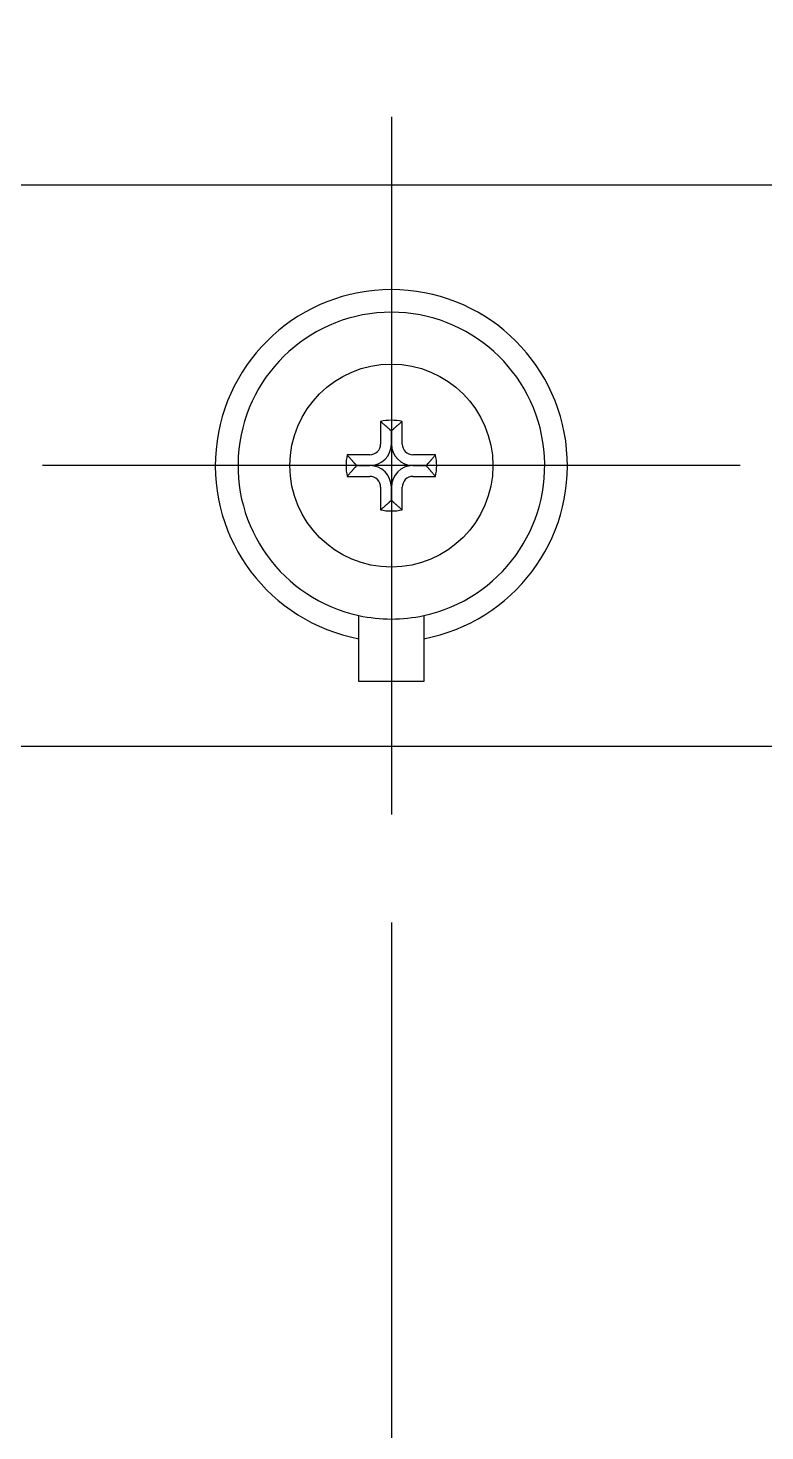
# Model space of a CAD drawing. Header units: millimetres. Extents: x 5066 to 5486, y -1867 to -1273.
# Drawn here: x 5226.26 to 5233.08, y -1749.08 to -1736.09 of the extents above; entities that cross this region are included whole.
import ezdxf

# ---------------------------------------------------------------- set-up
doc = ezdxf.new("R2010")
doc.units = ezdxf.units.MM
doc.header["$LTSCALE"] = 7
doc.header["$MEASUREMENT"] = 0
doc.linetypes.add('CENTER', pattern=[2, 1.25, -0.25, 0.25, -0.25])
for name, color, linetype in [('CL', 1, 'CENTER'), ('D', 2, 'CONTINUOUS'), ('DWG', 7, 'CONTINUOUS')]:
    doc.layers.add(name, color=color, linetype=linetype)

msp = doc.modelspace()

# ---------------------------------------------------------------- linework, layer by layer
at = {"layer": 'CL', "linetype": 'CENTER'}
for p, q in [((5229.619, -1736.912), (5229.619, -1743.372)), ((5232.849, -1740.142), (5226.389, -1740.142))]:
    msp.add_line(p, q, dxfattribs=at)
at = {"layer": 'CL', "color": 1, "linetype": 'CENTER'}
msp.add_spline([(5221.619, -1755.515), (5224.422, -1775.942), (5253.464, -1764.616), (5258.08, -1696.791), (5231.299, -1623.625), (5231.025, -1621.271)], degree=3, dxfattribs=at)
at = {"layer": 'D'}
msp.add_line((5229.619, -1744.372), (5229.619, -1771.651), dxfattribs=at)
at = {"layer": 'DWG'}
for p, q in [((5146.617, -1737.542), (5236.819, -1737.542)), ((5229.519, -1739.734), (5229.519, -1739.942)), ((5229.619, -1739.822), (5229.619, -1739.942)), ((5229.619, -1739.942), (5229.619, -1739.822)), ((5229.719, -1739.942), (5229.719, -1739.734)), ((5229.419, -1740.042), (5229.211, -1740.042)), ((5230.027, -1740.042), (5229.819, -1740.042)), ((5229.211, -1740.242), (5229.419, -1740.242)), ((5229.299, -1740.142), (5229.419, -1740.142)), ((5229.419, -1740.142), (5229.299, -1740.142)), ((5229.939, -1740.142), (5229.819, -1740.142)), ((5229.819, -1740.142), (5229.939, -1740.142)), ((5229.819, -1740.242), (5230.027, -1740.242)), ((5229.519, -1740.342), (5229.519, -1740.55)), ((5229.619, -1740.342), (5229.619, -1740.462)), ((5229.619, -1740.462), (5229.619, -1740.342)), ((5229.719, -1740.55), (5229.719, -1740.342)), ((5229.319, -1741.744), (5229.319, -1741.53)), ((5229.919, -1741.53), (5229.919, -1741.744)), ((5229.319, -1742.142), (5229.319, -1741.744)), ((5229.919, -1741.744), (5229.919, -1742.142)), ((5229.919, -1742.142), (5229.319, -1742.142)), ((5233.82, -1742.742), (5223.019, -1742.742))]:
    msp.add_line(p, q, dxfattribs=at)
msp.add_circle((5229.619, -1740.142), 0.94, dxfattribs=at)
for centre, radius, start, end in [((5229.619, -1740.142), 1.63, 280.6057, 259.3943), ((5229.619, -1740.142), 1.42, 282.1966, 257.8034), ((5229.619, -1740.142), 0.42, 76.2259, 103.7741), ((5229.419, -1739.942), 0.2, 270, 0), ((5229.419, -1739.942), 0.1, 270, 0), ((5229.819, -1739.942), 0.2, 180, 270), ((5229.819, -1739.942), 0.1, 180, 270), ((5229.619, -1740.142), 0.42, 166.2259, 193.7741), ((5229.619, -1740.142), 0.42, 346.2259, 13.7741), ((5229.419, -1740.342), 0.2, 0, 90), ((5229.419, -1740.342), 0.1, 0, 90), ((5229.819, -1740.342), 0.2, 90, 180), ((5229.819, -1740.342), 0.1, 90, 180), ((5229.619, -1740.142), 0.42, 256.2259, 283.7741), ((5229.619, -1740.142), 1.42, 257.8034, 282.1966)]:
    msp.add_arc(centre, radius, start, end, dxfattribs=at)
for points in [[(5229.519, -1739.734), (5229.575, -1739.778), (5229.619, -1739.822)], [(5229.719, -1739.734), (5229.663, -1739.778), (5229.619, -1739.822)], [(5229.211, -1740.042), (5229.255, -1740.098), (5229.299, -1740.142)], [(5230.027, -1740.042), (5229.983, -1740.098), (5229.939, -1740.142)], [(5229.211, -1740.242), (5229.255, -1740.186), (5229.299, -1740.142)], [(5230.027, -1740.242), (5229.983, -1740.186), (5229.939, -1740.142)], [(5229.519, -1740.55), (5229.575, -1740.506), (5229.619, -1740.462)], [(5229.719, -1740.55), (5229.663, -1740.506), (5229.619, -1740.462)]]:
    msp.add_open_spline(points, degree=2, dxfattribs=at)

doc.saveas('drawing.dxf')
